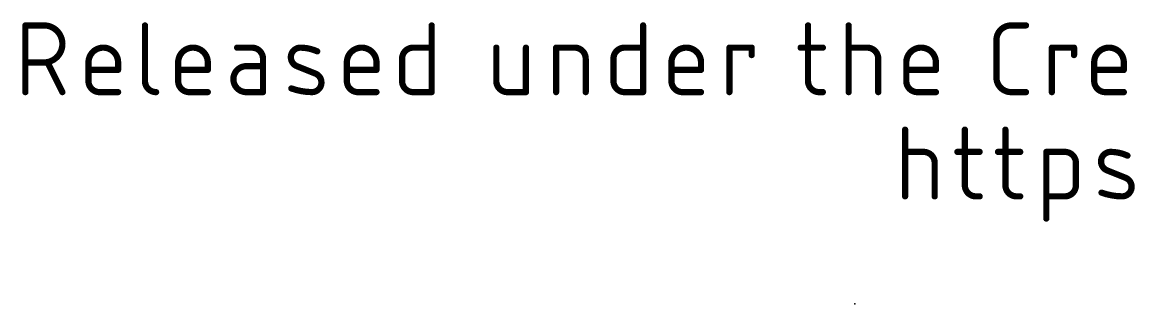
# Model space of a CAD drawing. Extents: x -29.2 to 57.4, y -10.7 to 25.5.
# Drawn here: x -29.21 to -2.06, y -10.16 to -3.3 of the extents above; entities that cross this region are included whole.
import ezdxf

# ---------------------------------------------------------------- set-up
doc = ezdxf.new("R2010")
doc.units = 0
doc.layers.add('23', color=53, linetype='CONTINUOUS')
doc.layers.add('51', color=253, linetype='CONTINUOUS')

msp = doc.modelspace()

# ---------------------------------------------------------------- linework, layer by layer
at = {"layer": '23'}
msp.add_point((-8.89, -10.16), dxfattribs=at)
at = {"layer": '51', "const_width": 0.1524}
for points in [[(-29.1338, -5.0038), (-29.1338, -3.3782)], [(-29.1338, -3.3782), (-28.6822, -3.3782)], [(-26.2153, -3.3782), (-26.2153, -4.7329)], [(-19.2193, -3.3782), (-19.2193, -5.0038)], [(-14.061, -3.3782), (-14.061, -5.0038)], [(-10.0359, -3.3782), (-10.0359, -4.7329)], [(-9.0447, -5.0038), (-9.0447, -3.3782)], [(-5.0783, -3.3782), (-4.7171, -3.3782)], [(-5.4396, -4.6426), (-5.4396, -3.7394)], [(-23.6064, -3.9201), (-23.9677, -3.9201)], [(-19.6708, -3.9201), (-19.2193, -3.9201)], [(-17.6419, -3.9201), (-17.6419, -4.7329)], [(-16.9194, -5.0038), (-16.9194, -3.9201)], [(-16.1829, -5.0038), (-16.1829, -3.9201)], [(-16.1829, -3.9201), (-15.7314, -3.9201)], [(-14.5125, -3.9201), (-14.061, -3.9201)], [(-11.954, -5.0038), (-11.954, -3.9201)], [(-11.954, -3.9201), (-11.4122, -3.9201)], [(-11.4122, -3.9201), (-11.4122, -4.1007)], [(-10.2165, -3.9201), (-9.6746, -3.9201)], [(-9.0447, -3.9201), (-8.5931, -3.9201)], [(-4.0863, -5.0038), (-4.0863, -3.9201)], [(-4.0863, -3.9201), (-3.5445, -3.9201)], [(-3.5445, -3.9201), (-3.5445, -4.1007)], [(-28.6822, -4.2813), (-29.1338, -4.2813)], [(-28.2307, -5.0038), (-28.5919, -4.2813)], [(-27.5937, -4.7329), (-27.5937, -4.2813)], [(-26.8712, -4.2813), (-26.8712, -4.4619)], [(-25.4054, -4.7329), (-25.4054, -4.2813)], [(-24.6829, -4.2813), (-24.6829, -4.4619)], [(-23.3355, -4.3716), (-23.7419, -4.3716)], [(-23.3355, -5.0038), (-23.3355, -4.191)], [(-22.0568, -4.5522), (-22.5084, -4.3716)], [(-21.2891, -4.7329), (-21.2891, -4.2813)], [(-20.5666, -4.2813), (-20.5666, -4.4619)], [(-19.9418, -4.7329), (-19.9418, -4.191)], [(-15.4605, -4.191), (-15.4605, -5.0038)], [(-14.7835, -4.7329), (-14.7835, -4.191)], [(-13.3693, -4.7329), (-13.3693, -4.2813)], [(-12.6468, -4.2813), (-12.6468, -4.4619)], [(-8.3222, -4.191), (-8.3222, -5.0038)], [(-7.6379, -4.7329), (-7.6379, -4.2813)], [(-6.9154, -4.2813), (-6.9154, -4.4619)], [(-3.0527, -4.7329), (-3.0527, -4.2813)], [(-2.3302, -4.2813), (-2.3302, -4.4619)], [(-26.8712, -4.4619), (-27.5937, -4.4619)], [(-24.6829, -4.4619), (-25.4054, -4.4619)], [(-20.5666, -4.4619), (-21.2891, -4.4619)], [(-12.6468, -4.4619), (-13.3693, -4.4619)], [(-6.9154, -4.4619), (-7.6379, -4.4619)], [(-2.3302, -4.4619), (-3.0527, -4.4619)], [(-26.8712, -5.0038), (-27.3228, -5.0038)], [(-24.6829, -5.0038), (-25.1344, -5.0038)], [(-23.7419, -5.0038), (-23.3355, -5.0038)], [(-20.5666, -5.0038), (-21.0182, -5.0038)], [(-19.2193, -5.0038), (-19.6708, -5.0038)], [(-17.3709, -5.0038), (-16.9194, -5.0038)], [(-14.061, -5.0038), (-14.5125, -5.0038)], [(-12.6468, -5.0038), (-13.0984, -5.0038)], [(-9.7649, -5.0038), (-9.6746, -5.0038)], [(-6.9154, -5.0038), (-7.367, -5.0038)], [(-4.7171, -5.0038), (-5.0783, -5.0038)], [(-2.3302, -5.0038), (-2.7818, -5.0038)], [(-7.6675, -7.5438), (-7.6675, -5.9182)], [(-6.2098, -5.9182), (-6.2098, -7.2729)], [(-5.2198, -5.9182), (-5.2198, -7.2729)], [(-7.6675, -6.4601), (-7.216, -6.4601)], [(-6.3904, -6.4601), (-5.8486, -6.4601)], [(-5.4005, -6.4601), (-4.8586, -6.4601)], [(-4.2213, -8.0857), (-4.2213, -6.4601)], [(-4.2213, -6.4601), (-3.7698, -6.4601)], [(-6.945, -6.731), (-6.945, -7.5438)], [(-3.4988, -6.731), (-3.4988, -7.2729)], [(-2.2869, -7.0922), (-2.7385, -6.9116)], [(-5.9389, -7.5438), (-5.8486, -7.5438)], [(-4.9489, -7.5438), (-4.8586, -7.5438)], [(-3.7698, -7.5438), (-4.2213, -7.5438)]]:
    msp.add_lwpolyline(points, dxfattribs=at)
at = {"layer": '51'}
for points, const_width in [([(-29.0957, -3.3782, 1), (-29.1719, -3.3782)], 0.0762), ([(-29.1338, -3.3401, 1), (-29.1338, -3.4163)], 0.0762), ([(-28.6822, -4.2813, 1), (-28.6822, -3.3782)], 0.1524), ([(-28.6822, -3.3401, 1), (-28.6822, -3.4163)], 0.0762), ([(-28.6822, -3.4163, 1), (-28.6822, -3.3401)], 0.0762), ([(-26.1772, -3.3782, 1), (-26.2534, -3.3782)], 0.0762), ([(-19.1812, -3.3782, 1), (-19.2574, -3.3782)], 0.0762), ([(-14.0229, -3.3782, 1), (-14.0991, -3.3782)], 0.0762), ([(-9.9978, -3.3782, 1), (-10.074, -3.3782)], 0.0762), ([(-9.0066, -3.3782, 1), (-9.0828, -3.3782)], 0.0762), ([(-5.0783, -3.3782, 0.4142), (-5.4396, -3.7394)], 0.1524), ([(-5.0783, -3.3401, 1), (-5.0783, -3.4163)], 0.0762), ([(-5.0783, -3.4163, 1), (-5.0783, -3.3401)], 0.0762), ([(-4.7171, -3.4163, 1), (-4.7171, -3.3401)], 0.0762), ([(-5.4015, -3.7394, 1), (-5.4777, -3.7394)], 0.0762), ([(-5.4777, -3.7394, 1), (-5.4015, -3.7394)], 0.0762), ([(-26.8712, -4.2813, 1), (-27.5937, -4.2813)], 0.1524), ([(-24.6829, -4.2813, 1), (-25.4054, -4.2813)], 0.1524), ([(-23.9677, -3.882, 1), (-23.9677, -3.9582)], 0.0762), ([(-23.3355, -4.191, 0.4142), (-23.6064, -3.9201)], 0.1524), ([(-23.6064, -3.882, 1), (-23.6064, -3.9582)], 0.0762), ([(-23.6064, -3.9582, 1), (-23.6064, -3.882)], 0.0762), ([(-22.4181, -3.9201, 0.8318), (-22.5084, -4.3716)], 0.1524), ([(-22.0117, -4.0104, 0.1026), (-22.4181, -3.9201)], 0.1524), ([(-22.4175, -3.882, 1), (-22.4186, -3.9582)], 0.0762), ([(-22.4186, -3.9582, 1), (-22.4175, -3.882)], 0.0762), ([(-22.0273, -4.0451, 1), (-21.996, -3.9756)], 0.0762), ([(-20.5666, -4.2813, 1), (-21.2891, -4.2813)], 0.1524), ([(-19.6708, -3.9201, 0.4142), (-19.9418, -4.191)], 0.1524), ([(-19.6708, -3.882, 1), (-19.6708, -3.9582)], 0.0762), ([(-19.6708, -3.9582, 1), (-19.6708, -3.882)], 0.0762), ([(-19.2193, -3.9582, 1), (-19.2193, -3.882)], 0.0762), ([(-17.6038, -3.9201, 1), (-17.68, -3.9201)], 0.0762), ([(-16.8813, -3.9201, 1), (-16.9575, -3.9201)], 0.0762), ([(-16.1448, -3.9201, 1), (-16.221, -3.9201)], 0.0762), ([(-16.1829, -3.882, 1), (-16.1829, -3.9582)], 0.0762), ([(-15.4605, -4.191, 0.4142), (-15.7314, -3.9201)], 0.1524), ([(-15.7314, -3.882, 1), (-15.7314, -3.9582)], 0.0762), ([(-15.7314, -3.9582, 1), (-15.7314, -3.882)], 0.0762), ([(-14.5125, -3.9201, 0.4142), (-14.7835, -4.191)], 0.1524), ([(-14.5125, -3.882, 1), (-14.5125, -3.9582)], 0.0762), ([(-14.5125, -3.9582, 1), (-14.5125, -3.882)], 0.0762), ([(-14.061, -3.9582, 1), (-14.061, -3.882)], 0.0762), ([(-12.6468, -4.2813, 1), (-13.3693, -4.2813)], 0.1524), ([(-11.9159, -3.9201, 1), (-11.9921, -3.9201)], 0.0762), ([(-11.954, -3.882, 1), (-11.954, -3.9582)], 0.0762), ([(-11.3741, -3.9201, 1), (-11.4503, -3.9201)], 0.0762), ([(-11.4503, -4.1007, 1), (-11.3741, -4.1007)], 0.0762), ([(-11.4122, -3.9582, 1), (-11.4122, -3.882)], 0.0762), ([(-10.2165, -3.882, 1), (-10.2165, -3.9582)], 0.0762), ([(-9.6746, -3.9582, 1), (-9.6746, -3.882)], 0.0762), ([(-9.0447, -3.882, 1), (-9.0447, -3.9582)], 0.0762), ([(-8.3222, -4.191, 0.4142), (-8.5931, -3.9201)], 0.1524), ([(-8.5931, -3.882, 1), (-8.5931, -3.9582)], 0.0762), ([(-8.5931, -3.9582, 1), (-8.5931, -3.882)], 0.0762), ([(-6.9154, -4.2813, 1), (-7.6379, -4.2813)], 0.1524), ([(-4.0482, -3.9201, 1), (-4.1244, -3.9201)], 0.0762), ([(-4.0863, -3.882, 1), (-4.0863, -3.9582)], 0.0762), ([(-3.5064, -3.9201, 1), (-3.5826, -3.9201)], 0.0762), ([(-3.5826, -4.1007, 1), (-3.5064, -4.1007)], 0.0762), ([(-3.5445, -3.9582, 1), (-3.5445, -3.882)], 0.0762), ([(-2.3302, -4.2813, 1), (-3.0527, -4.2813)], 0.1524), ([(-29.1338, -4.2432, 1), (-29.1338, -4.3194)], 0.0762), ([(-28.6822, -4.2432, 1), (-28.6822, -4.3194)], 0.0762), ([(-28.6822, -4.3194, 1), (-28.6822, -4.2432)], 0.0762), ([(-28.5579, -4.2643, 1), (-28.626, -4.2984)], 0.0762), ([(-27.5556, -4.2813, 1), (-27.6318, -4.2813)], 0.0762), ([(-27.6318, -4.2813, 1), (-27.5556, -4.2813)], 0.0762), ([(-26.8331, -4.2813, 1), (-26.9093, -4.2813)], 0.0762), ([(-26.9093, -4.2813, 1), (-26.8331, -4.2813)], 0.0762), ([(-25.3673, -4.2813, 1), (-25.4435, -4.2813)], 0.0762), ([(-25.4435, -4.2813, 1), (-25.3673, -4.2813)], 0.0762), ([(-24.6448, -4.2813, 1), (-24.721, -4.2813)], 0.0762), ([(-24.721, -4.2813, 1), (-24.6448, -4.2813)], 0.0762), ([(-23.7419, -4.3716, 1), (-23.7419, -5.0038)], 0.1524), ([(-23.7419, -4.3335, 1), (-23.7419, -4.4097)], 0.0762), ([(-23.7419, -4.4097, 1), (-23.7419, -4.3335)], 0.0762), ([(-23.2974, -4.191, 1), (-23.3736, -4.191)], 0.0762), ([(-23.3736, -4.191, 1), (-23.2974, -4.191)], 0.0762), ([(-23.3355, -4.4097, 1), (-23.3355, -4.3335)], 0.0762), ([(-22.4942, -4.3363, 1), (-22.5225, -4.407)], 0.0762), ([(-22.5225, -4.407, 1), (-22.4942, -4.3362)], 0.0762), ([(-21.251, -4.2813, 1), (-21.3272, -4.2813)], 0.0762), ([(-21.3272, -4.2813, 1), (-21.251, -4.2813)], 0.0762), ([(-20.5285, -4.2813, 1), (-20.6047, -4.2813)], 0.0762), ([(-20.6047, -4.2813, 1), (-20.5285, -4.2813)], 0.0762), ([(-19.9037, -4.191, 1), (-19.9799, -4.191)], 0.0762), ([(-19.9799, -4.191, 1), (-19.9037, -4.191)], 0.0762), ([(-15.4224, -4.191, 1), (-15.4986, -4.191)], 0.0762), ([(-15.4986, -4.191, 1), (-15.4224, -4.191)], 0.0762), ([(-14.7454, -4.191, 1), (-14.8216, -4.191)], 0.0762), ([(-14.8216, -4.191, 1), (-14.7454, -4.191)], 0.0762), ([(-13.3312, -4.2813, 1), (-13.4074, -4.2813)], 0.0762), ([(-13.4074, -4.2813, 1), (-13.3312, -4.2813)], 0.0762), ([(-12.6087, -4.2813, 1), (-12.6849, -4.2813)], 0.0762), ([(-12.6849, -4.2813, 1), (-12.6087, -4.2813)], 0.0762), ([(-8.2841, -4.191, 1), (-8.3603, -4.191)], 0.0762), ([(-8.3603, -4.191, 1), (-8.2841, -4.191)], 0.0762), ([(-7.5998, -4.2813, 1), (-7.676, -4.2813)], 0.0762), ([(-7.676, -4.2813, 1), (-7.5998, -4.2813)], 0.0762), ([(-6.8773, -4.2813, 1), (-6.9535, -4.2813)], 0.0762), ([(-6.9535, -4.2813, 1), (-6.8773, -4.2813)], 0.0762), ([(-3.0146, -4.2813, 1), (-3.0908, -4.2813)], 0.0762), ([(-3.0908, -4.2813, 1), (-3.0146, -4.2813)], 0.0762), ([(-2.2921, -4.2813, 1), (-2.3683, -4.2813)], 0.0762), ([(-2.3683, -4.2813, 1), (-2.2921, -4.2813)], 0.0762), ([(-27.5937, -4.4238, 1), (-27.5937, -4.5)], 0.0762), ([(-26.9093, -4.4619, 1), (-26.8331, -4.4619)], 0.0762), ([(-26.8712, -4.5, 1), (-26.8712, -4.4238)], 0.0762), ([(-25.4054, -4.4238, 1), (-25.4054, -4.5)], 0.0762), ([(-24.721, -4.4619, 1), (-24.6448, -4.4619)], 0.0762), ([(-24.6829, -4.5, 1), (-24.6829, -4.4238)], 0.0762), ([(-22.1471, -5.0038, 0.8318), (-22.0568, -4.5522)], 0.1524), ([(-22.0427, -4.5169, 1), (-22.071, -4.5876)], 0.0762), ([(-22.071, -4.5876, 1), (-22.0427, -4.5169)], 0.0762), ([(-21.2891, -4.4238, 1), (-21.2891, -4.5)], 0.0762), ([(-20.6047, -4.4619, 1), (-20.5285, -4.4619)], 0.0762), ([(-20.5666, -4.5, 1), (-20.5666, -4.4238)], 0.0762), ([(-13.3693, -4.4238, 1), (-13.3693, -4.5)], 0.0762), ([(-12.6849, -4.4619, 1), (-12.6087, -4.4619)], 0.0762), ([(-12.6468, -4.5, 1), (-12.6468, -4.4238)], 0.0762), ([(-7.6379, -4.4238, 1), (-7.6379, -4.5)], 0.0762), ([(-6.9535, -4.4619, 1), (-6.8773, -4.4619)], 0.0762), ([(-6.9154, -4.5, 1), (-6.9154, -4.4238)], 0.0762), ([(-5.4396, -4.6426, 0.4142), (-5.0783, -5.0038)], 0.1524), ([(-5.4015, -4.6426, 1), (-5.4777, -4.6426)], 0.0762), ([(-5.4777, -4.6426, 1), (-5.4015, -4.6426)], 0.0762), ([(-3.0527, -4.4238, 1), (-3.0527, -4.5)], 0.0762), ([(-2.3683, -4.4619, 1), (-2.2921, -4.4619)], 0.0762), ([(-2.3302, -4.5, 1), (-2.3302, -4.4238)], 0.0762), ([(-27.5937, -4.7329, 0.4142), (-27.3228, -5.0038)], 0.1524), ([(-27.5556, -4.7329, 1), (-27.6318, -4.7329)], 0.0762), ([(-27.6318, -4.7329, 1), (-27.5556, -4.7329)], 0.0762), ([(-26.2153, -4.7329, 0.4142), (-25.9444, -5.0038)], 0.1524), ([(-26.1772, -4.7329, 1), (-26.2534, -4.7329)], 0.0762), ([(-26.2534, -4.7329, 1), (-26.1772, -4.7329)], 0.0762), ([(-25.4054, -4.7329, 0.4142), (-25.1344, -5.0038)], 0.1524), ([(-25.3673, -4.7329, 1), (-25.4435, -4.7329)], 0.0762), ([(-25.4435, -4.7329, 1), (-25.3673, -4.7329)], 0.0762), ([(-22.6309, -4.8776, 1), (-22.6567, -4.9493)], 0.0762), ([(-22.6438, -4.9135, 0.083), (-22.1471, -5.0038)], 0.1524), ([(-21.2891, -4.7329, 0.4142), (-21.0182, -5.0038)], 0.1524), ([(-21.251, -4.7329, 1), (-21.3272, -4.7329)], 0.0762), ([(-21.3272, -4.7329, 1), (-21.251, -4.7329)], 0.0762), ([(-19.9418, -4.7329, 0.4142), (-19.6708, -5.0038)], 0.1524), ([(-19.9037, -4.7329, 1), (-19.9799, -4.7329)], 0.0762), ([(-19.9799, -4.7329, 1), (-19.9037, -4.7329)], 0.0762), ([(-17.6419, -4.7329, 0.4142), (-17.3709, -5.0038)], 0.1524), ([(-17.6038, -4.7329, 1), (-17.68, -4.7329)], 0.0762), ([(-17.68, -4.7329, 1), (-17.6038, -4.7329)], 0.0762), ([(-14.7835, -4.7329, 0.4142), (-14.5125, -5.0038)], 0.1524), ([(-14.7454, -4.7329, 1), (-14.8216, -4.7329)], 0.0762), ([(-14.8216, -4.7329, 1), (-14.7454, -4.7329)], 0.0762), ([(-13.3693, -4.7329, 0.4142), (-13.0984, -5.0038)], 0.1524), ([(-13.3312, -4.7329, 1), (-13.4074, -4.7329)], 0.0762), ([(-13.4074, -4.7329, 1), (-13.3312, -4.7329)], 0.0762), ([(-10.0359, -4.7329, 0.4142), (-9.7649, -5.0038)], 0.1524), ([(-9.9978, -4.7329, 1), (-10.074, -4.7329)], 0.0762), ([(-10.074, -4.7329, 1), (-9.9978, -4.7329)], 0.0762), ([(-7.6379, -4.7329, 0.4142), (-7.367, -5.0038)], 0.1524), ([(-7.5998, -4.7329, 1), (-7.676, -4.7329)], 0.0762), ([(-7.676, -4.7329, 1), (-7.5998, -4.7329)], 0.0762), ([(-3.0527, -4.7329, 0.4142), (-2.7818, -5.0038)], 0.1524), ([(-3.0146, -4.7329, 1), (-3.0908, -4.7329)], 0.0762), ([(-3.0908, -4.7329, 1), (-3.0146, -4.7329)], 0.0762), ([(-29.1719, -5.0038, 1), (-29.0957, -5.0038)], 0.0762), ([(-28.2648, -5.0208, 1), (-28.1966, -4.9868)], 0.0762), ([(-27.3228, -4.9657, 1), (-27.3228, -5.0419)], 0.0762), ([(-27.3228, -5.0419, 1), (-27.3228, -4.9657)], 0.0762), ([(-26.8712, -5.0419, 1), (-26.8712, -4.9657)], 0.0762), ([(-25.9444, -5.0419, 1), (-25.9444, -4.9657)], 0.0762), ([(-25.1344, -4.9657, 1), (-25.1344, -5.0419)], 0.0762), ([(-25.1344, -5.0419, 1), (-25.1344, -4.9657)], 0.0762), ([(-24.6829, -5.0419, 1), (-24.6829, -4.9657)], 0.0762), ([(-23.7419, -4.9657, 1), (-23.7419, -5.0419)], 0.0762), ([(-23.7419, -5.0419, 1), (-23.7419, -4.9657)], 0.0762), ([(-23.3736, -5.0038, 1), (-23.2974, -5.0038)], 0.0762), ([(-23.3355, -5.0419, 1), (-23.3355, -4.9657)], 0.0762), ([(-22.1466, -4.9657, 1), (-22.1477, -5.0419)], 0.0762), ([(-22.1477, -5.0419, 1), (-22.1466, -4.9657)], 0.0762), ([(-21.0182, -4.9657, 1), (-21.0182, -5.0419)], 0.0762), ([(-21.0182, -5.0419, 1), (-21.0182, -4.9657)], 0.0762), ([(-20.5666, -5.0419, 1), (-20.5666, -4.9657)], 0.0762), ([(-19.6708, -4.9657, 1), (-19.6708, -5.0419)], 0.0762), ([(-19.6708, -5.0419, 1), (-19.6708, -4.9657)], 0.0762), ([(-19.2574, -5.0038, 1), (-19.1812, -5.0038)], 0.0762), ([(-19.2193, -5.0419, 1), (-19.2193, -4.9657)], 0.0762), ([(-17.3709, -4.9657, 1), (-17.3709, -5.0419)], 0.0762), ([(-17.3709, -5.0419, 1), (-17.3709, -4.9657)], 0.0762), ([(-16.9575, -5.0038, 1), (-16.8813, -5.0038)], 0.0762), ([(-16.9194, -5.0419, 1), (-16.9194, -4.9657)], 0.0762), ([(-16.221, -5.0038, 1), (-16.1448, -5.0038)], 0.0762), ([(-15.4986, -5.0038, 1), (-15.4224, -5.0038)], 0.0762), ([(-14.5125, -4.9657, 1), (-14.5125, -5.0419)], 0.0762), ([(-14.5125, -5.0419, 1), (-14.5125, -4.9657)], 0.0762), ([(-14.0991, -5.0038, 1), (-14.0229, -5.0038)], 0.0762), ([(-14.061, -5.0419, 1), (-14.061, -4.9657)], 0.0762), ([(-13.0984, -4.9657, 1), (-13.0984, -5.0419)], 0.0762), ([(-13.0984, -5.0419, 1), (-13.0984, -4.9657)], 0.0762), ([(-12.6468, -5.0419, 1), (-12.6468, -4.9657)], 0.0762), ([(-11.9921, -5.0038, 1), (-11.9159, -5.0038)], 0.0762), ([(-9.7649, -4.9657, 1), (-9.7649, -5.0419)], 0.0762), ([(-9.7649, -5.0419, 1), (-9.7649, -4.9657)], 0.0762), ([(-9.6746, -5.0419, 1), (-9.6746, -4.9657)], 0.0762), ([(-9.0828, -5.0038, 1), (-9.0066, -5.0038)], 0.0762), ([(-8.3603, -5.0038, 1), (-8.2841, -5.0038)], 0.0762), ([(-7.367, -4.9657, 1), (-7.367, -5.0419)], 0.0762), ([(-7.367, -5.0419, 1), (-7.367, -4.9657)], 0.0762), ([(-6.9154, -5.0419, 1), (-6.9154, -4.9657)], 0.0762), ([(-5.0783, -4.9657, 1), (-5.0783, -5.0419)], 0.0762), ([(-5.0783, -5.0419, 1), (-5.0783, -4.9657)], 0.0762), ([(-4.7171, -5.0419, 1), (-4.7171, -4.9657)], 0.0762), ([(-4.1244, -5.0038, 1), (-4.0482, -5.0038)], 0.0762), ([(-2.7818, -4.9657, 1), (-2.7818, -5.0419)], 0.0762), ([(-2.7818, -5.0419, 1), (-2.7818, -4.9657)], 0.0762), ([(-2.3302, -5.0419, 1), (-2.3302, -4.9657)], 0.0762), ([(-7.6294, -5.9182, 1), (-7.7056, -5.9182)], 0.0762), ([(-6.1717, -5.9182, 1), (-6.2479, -5.9182)], 0.0762), ([(-5.1817, -5.9182, 1), (-5.2579, -5.9182)], 0.0762), ([(-7.6675, -6.422, 1), (-7.6675, -6.4982)], 0.0762), ([(-6.945, -6.731, 0.4142), (-7.216, -6.4601)], 0.1524), ([(-7.216, -6.422, 1), (-7.216, -6.4982)], 0.0762), ([(-7.216, -6.4982, 1), (-7.216, -6.422)], 0.0762), ([(-6.3904, -6.422, 1), (-6.3904, -6.4982)], 0.0762), ([(-5.8486, -6.4982, 1), (-5.8486, -6.422)], 0.0762), ([(-5.4005, -6.422, 1), (-5.4005, -6.4982)], 0.0762), ([(-4.8586, -6.4982, 1), (-4.8586, -6.422)], 0.0762), ([(-4.1832, -6.4601, 1), (-4.2594, -6.4601)], 0.0762), ([(-4.2213, -6.422, 1), (-4.2213, -6.4982)], 0.0762), ([(-3.4988, -6.731, 0.4142), (-3.7698, -6.4601)], 0.1524), ([(-3.7698, -6.422, 1), (-3.7698, -6.4982)], 0.0762), ([(-3.7698, -6.4982, 1), (-3.7698, -6.422)], 0.0762), ([(-2.6482, -6.4601, 0.8318), (-2.7385, -6.9116)], 0.1524), ([(-2.2418, -6.5504, 0.1026), (-2.6482, -6.4601)], 0.1524), ([(-2.6476, -6.422, 1), (-2.6487, -6.4982)], 0.0762), ([(-2.6487, -6.4982, 1), (-2.6476, -6.422)], 0.0762), ([(-2.2574, -6.5851, 1), (-2.2261, -6.5156)], 0.0762), ([(-6.9069, -6.731, 1), (-6.9831, -6.731)], 0.0762), ([(-6.9831, -6.731, 1), (-6.9069, -6.731)], 0.0762), ([(-3.4607, -6.731, 1), (-3.5369, -6.731)], 0.0762), ([(-3.5369, -6.731, 1), (-3.4607, -6.731)], 0.0762), ([(-2.7243, -6.8763, 1), (-2.7526, -6.947)], 0.0762), ([(-2.7526, -6.947, 1), (-2.7243, -6.8762)], 0.0762), ([(-2.3772, -7.5438, 0.8318), (-2.2869, -7.0922)], 0.1524), ([(-2.2728, -7.0569, 1), (-2.3011, -7.1276)], 0.0762), ([(-2.3011, -7.1276, 1), (-2.2728, -7.0569)], 0.0762), ([(-6.2098, -7.2729, 0.4142), (-5.9389, -7.5438)], 0.1524), ([(-6.1717, -7.2729, 1), (-6.2479, -7.2729)], 0.0762), ([(-6.2479, -7.2729, 1), (-6.1717, -7.2729)], 0.0762), ([(-5.2198, -7.2729, 0.4142), (-4.9489, -7.5438)], 0.1524), ([(-5.1817, -7.2729, 1), (-5.2579, -7.2729)], 0.0762), ([(-5.2579, -7.2729, 1), (-5.1817, -7.2729)], 0.0762), ([(-3.7698, -7.5438, 0.4142), (-3.4988, -7.2729)], 0.1524), ([(-3.4607, -7.2729, 1), (-3.5369, -7.2729)], 0.0762), ([(-3.5369, -7.2729, 1), (-3.4607, -7.2729)], 0.0762), ([(-7.7056, -7.5438, 1), (-7.6294, -7.5438)], 0.0762), ([(-6.9831, -7.5438, 1), (-6.9069, -7.5438)], 0.0762), ([(-5.9389, -7.5057, 1), (-5.9389, -7.5819)], 0.0762), ([(-5.9389, -7.5819, 1), (-5.9389, -7.5057)], 0.0762), ([(-5.8486, -7.5819, 1), (-5.8486, -7.5057)], 0.0762), ([(-4.9489, -7.5057, 1), (-4.9489, -7.5819)], 0.0762), ([(-4.9489, -7.5819, 1), (-4.9489, -7.5057)], 0.0762), ([(-4.8586, -7.5819, 1), (-4.8586, -7.5057)], 0.0762), ([(-4.2213, -7.5057, 1), (-4.2213, -7.5819)], 0.0762), ([(-3.7698, -7.5057, 1), (-3.7698, -7.5819)], 0.0762), ([(-3.7698, -7.5819, 1), (-3.7698, -7.5057)], 0.0762), ([(-2.861, -7.4176, 1), (-2.8868, -7.4893)], 0.0762), ([(-2.8739, -7.4535, 0.083), (-2.3772, -7.5438)], 0.1524), ([(-2.3767, -7.5057, 1), (-2.3778, -7.5819)], 0.0762), ([(-2.3778, -7.5819, 1), (-2.3767, -7.5057)], 0.0762), ([(-4.2594, -8.0857, 1), (-4.1832, -8.0857)], 0.0762)]:
    msp.add_lwpolyline(points, format="xyb", dxfattribs=dict(at, const_width=const_width))

doc.saveas('drawing.dxf')
